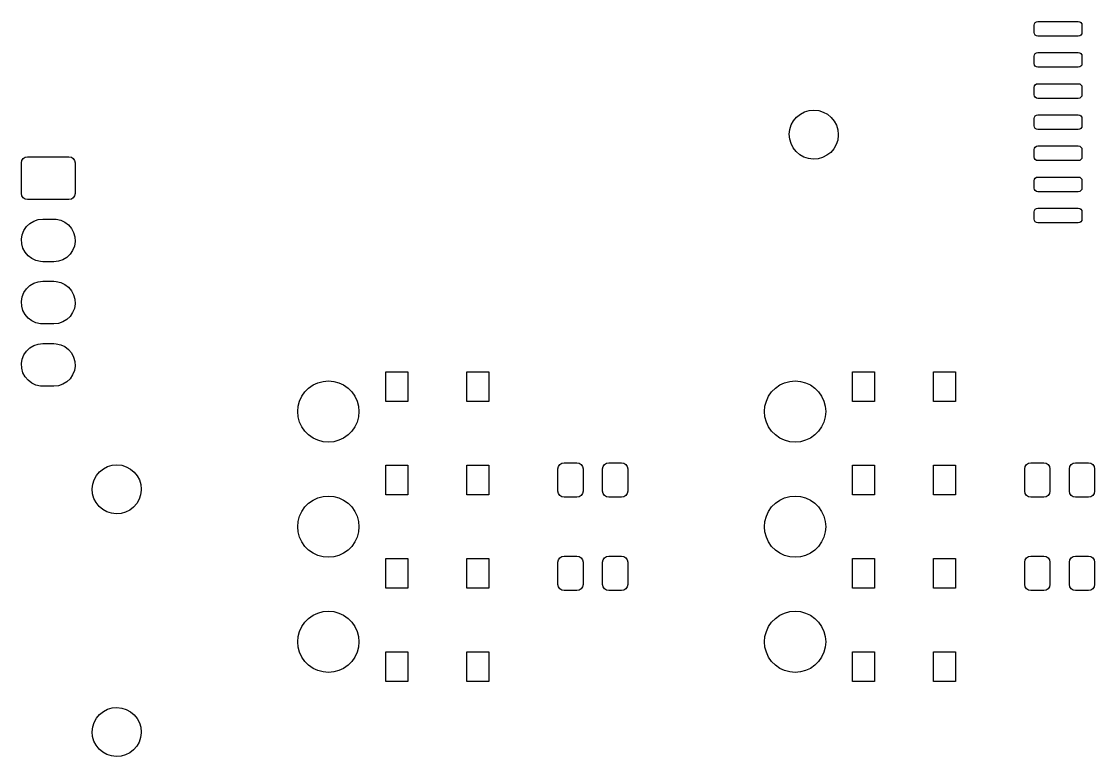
# Model space of a CAD drawing. Extents: x 57 to 241, y -129 to -56.
# Drawn here: x 57.33 to 101.12, y -123.68 to -93.68 of the extents above; entities that cross this region are included whole.
import ezdxf

# ---------------------------------------------------------------- set-up
doc = ezdxf.new("R2010")
doc.units = 0
doc.layers.add('BLACK', color=7, linetype='CONTINUOUS')

msp = doc.modelspace()

# ---------------------------------------------------------------- linework, layer by layer
at = {"layer": 'BLACK', "linetype": 'CONTINUOUS'}
for p, q in [((98.7019, -93.7239), (98.7506, -93.6914)), ((98.7506, -93.6914), (98.808, -93.68)), ((98.808, -93.68), (100.458, -93.68)), ((100.458, -93.68), (100.515, -93.6914)), ((100.515, -93.6914), (100.564, -93.7239)), ((98.658, -93.83), (98.6694, -93.7726)), ((98.658, -94.13), (98.658, -93.83)), ((98.6694, -94.1874), (98.658, -94.13)), ((98.6694, -93.7726), (98.7019, -93.7239)), ((100.564, -93.7239), (100.597, -93.7726)), ((100.597, -93.7726), (100.608, -93.83)), ((100.608, -94.13), (100.597, -94.1874)), ((100.608, -93.83), (100.608, -94.13)), ((98.7019, -94.2361), (98.6694, -94.1874)), ((98.7506, -94.2686), (98.7019, -94.2361)), ((98.808, -94.28), (98.7506, -94.2686)), ((100.458, -94.28), (98.808, -94.28)), ((100.515, -94.2686), (100.458, -94.28)), ((100.564, -94.2361), (100.515, -94.2686)), ((100.597, -94.1874), (100.564, -94.2361)), ((98.6694, -95.0426), (98.7019, -94.9939)), ((98.7019, -94.9939), (98.7506, -94.9614)), ((98.7506, -94.9614), (98.808, -94.95)), ((98.808, -94.95), (100.458, -94.95)), ((100.458, -94.95), (100.515, -94.9614)), ((100.515, -94.9614), (100.564, -94.9939)), ((100.564, -94.9939), (100.597, -95.0426)), ((98.658, -95.1), (98.6694, -95.0426)), ((98.658, -95.4), (98.658, -95.1)), ((98.6694, -95.4574), (98.658, -95.4)), ((98.7019, -95.5061), (98.6694, -95.4574)), ((100.597, -95.4574), (100.564, -95.5061)), ((100.597, -95.0426), (100.608, -95.1)), ((100.608, -95.4), (100.597, -95.4574)), ((100.608, -95.1), (100.608, -95.4)), ((98.7506, -95.5386), (98.7019, -95.5061)), ((98.808, -95.55), (98.7506, -95.5386)), ((100.458, -95.55), (98.808, -95.55)), ((100.515, -95.5386), (100.458, -95.55)), ((100.564, -95.5061), (100.515, -95.5386)), ((98.658, -96.37), (98.6694, -96.3126)), ((98.6694, -96.3126), (98.7019, -96.2639)), ((98.7019, -96.2639), (98.7506, -96.2314)), ((98.7506, -96.2314), (98.808, -96.22)), ((98.808, -96.22), (100.458, -96.22)), ((100.458, -96.22), (100.515, -96.2314)), ((100.515, -96.2314), (100.564, -96.2639)), ((100.564, -96.2639), (100.597, -96.3126)), ((100.597, -96.3126), (100.608, -96.37)), ((98.658, -96.67), (98.658, -96.37)), ((98.6694, -96.7274), (98.658, -96.67)), ((98.7019, -96.7761), (98.6694, -96.7274)), ((98.7506, -96.8086), (98.7019, -96.7761)), ((100.564, -96.7761), (100.515, -96.8086)), ((100.597, -96.7274), (100.564, -96.7761)), ((100.608, -96.67), (100.597, -96.7274)), ((100.608, -96.37), (100.608, -96.67)), ((98.808, -96.82), (98.7506, -96.8086)), ((100.458, -96.82), (98.808, -96.82)), ((100.515, -96.8086), (100.458, -96.82)), ((88.8369, -97.733), (88.9623, -97.5835)), ((88.9623, -97.5835), (89.1144, -97.4612)), ((89.1144, -97.4612), (89.2874, -97.3708)), ((89.2874, -97.3708), (89.4746, -97.3157)), ((89.4746, -97.3157), (89.669, -97.298)), ((89.669, -97.298), (89.8631, -97.3184)), ((89.8631, -97.3184), (90.0495, -97.3761)), ((90.0495, -97.3761), (90.2212, -97.469)), ((90.2212, -97.469), (90.3716, -97.5934)), ((90.3716, -97.5934), (90.4949, -97.7446)), ((98.658, -97.64), (98.6694, -97.5826)), ((98.658, -97.94), (98.658, -97.64)), ((98.6694, -97.5826), (98.7019, -97.5339)), ((98.7019, -97.5339), (98.7506, -97.5014)), ((98.7506, -97.5014), (98.808, -97.49)), ((98.808, -97.49), (100.458, -97.49)), ((100.458, -97.49), (100.515, -97.5014)), ((100.515, -97.5014), (100.564, -97.5339)), ((100.564, -97.5339), (100.597, -97.5826)), ((100.597, -97.5826), (100.608, -97.64)), ((100.608, -97.64), (100.608, -97.94)), ((88.6621, -98.284), (88.6839, -98.0901)), ((88.6839, -98.0901), (88.7429, -97.9041)), ((88.7429, -97.9041), (88.8369, -97.733)), ((90.4949, -97.7446), (90.5865, -97.9169)), ((90.5865, -97.9169), (90.643, -98.1038)), ((98.6694, -97.9974), (98.658, -97.94)), ((98.7019, -98.0461), (98.6694, -97.9974)), ((98.7506, -98.0786), (98.7019, -98.0461)), ((98.808, -98.09), (98.7506, -98.0786)), ((100.458, -98.09), (98.808, -98.09)), ((100.515, -98.0786), (100.458, -98.09)), ((100.564, -98.0461), (100.515, -98.0786)), ((100.597, -97.9974), (100.564, -98.0461)), ((100.608, -97.94), (100.597, -97.9974)), ((88.6784, -98.4785), (88.6621, -98.284)), ((88.7322, -98.6661), (88.6784, -98.4785)), ((90.6371, -98.5195), (90.5755, -98.7047)), ((90.6616, -98.3259), (90.6371, -98.5195)), ((90.643, -98.1038), (90.662, -98.298)), ((90.662, -98.298), (90.6616, -98.3259)), ((88.8214, -98.8397), (88.7322, -98.6661)), ((88.9427, -98.9927), (88.8214, -98.8397)), ((90.4791, -98.8744), (90.3516, -99.0222)), ((90.5755, -98.7047), (90.4791, -98.8744)), ((98.658, -98.91), (98.6694, -98.8526)), ((98.658, -99.21), (98.658, -98.91)), ((98.6694, -98.8526), (98.7019, -98.8039)), ((98.7019, -98.8039), (98.7506, -98.7714)), ((98.7506, -98.7714), (98.808, -98.76)), ((98.808, -98.76), (100.458, -98.76)), ((100.458, -98.76), (100.515, -98.7714)), ((100.515, -98.7714), (100.564, -98.8039)), ((100.564, -98.8039), (100.597, -98.8526)), ((100.597, -98.8526), (100.608, -98.91)), ((100.608, -98.91), (100.608, -99.21)), ((57.325, -99.456), (57.344, -99.3603)), ((57.344, -99.3603), (57.3982, -99.2792)), ((57.3982, -99.2792), (57.4793, -99.225)), ((57.4793, -99.225), (57.575, -99.206)), ((57.575, -99.206), (59.265, -99.206)), ((59.265, -99.206), (59.3607, -99.225)), ((59.3607, -99.225), (59.4418, -99.2792)), ((59.4418, -99.2792), (59.496, -99.3603)), ((59.496, -99.3603), (59.515, -99.456)), ((89.0913, -99.1191), (88.9427, -98.9927)), ((89.2617, -99.2144), (89.0913, -99.1191)), ((89.4473, -99.2747), (89.2617, -99.2144)), ((89.6411, -99.2978), (89.4473, -99.2747)), ((89.8356, -99.2828), (89.6411, -99.2978)), ((90.0236, -99.2303), (89.8356, -99.2828)), ((90.1978, -99.1423), (90.0236, -99.2303)), ((90.3516, -99.0222), (90.1978, -99.1423)), ((98.6694, -99.2674), (98.658, -99.21)), ((98.7019, -99.3161), (98.6694, -99.2674)), ((98.7506, -99.3486), (98.7019, -99.3161)), ((98.808, -99.36), (98.7506, -99.3486)), ((100.458, -99.36), (98.808, -99.36)), ((100.515, -99.3486), (100.458, -99.36)), ((100.564, -99.3161), (100.515, -99.3486)), ((100.597, -99.2674), (100.564, -99.3161)), ((100.608, -99.21), (100.597, -99.2674)), ((57.325, -100.696), (57.325, -99.456)), ((59.515, -99.456), (59.515, -100.696)), ((98.658, -100.18), (98.6694, -100.123)), ((98.658, -100.48), (98.658, -100.18)), ((98.6694, -100.123), (98.7019, -100.074)), ((98.7019, -100.074), (98.7506, -100.041)), ((98.7506, -100.041), (98.808, -100.03)), ((98.808, -100.03), (100.458, -100.03)), ((100.458, -100.03), (100.515, -100.041)), ((100.515, -100.041), (100.564, -100.074)), ((100.564, -100.074), (100.597, -100.123)), ((100.597, -100.123), (100.608, -100.18)), ((100.608, -100.18), (100.608, -100.48)), ((57.344, -100.792), (57.325, -100.696)), ((59.515, -100.696), (59.496, -100.792)), ((98.6694, -100.537), (98.658, -100.48)), ((98.7019, -100.586), (98.6694, -100.537)), ((98.7506, -100.619), (98.7019, -100.586)), ((98.808, -100.63), (98.7506, -100.619)), ((100.458, -100.63), (98.808, -100.63)), ((100.515, -100.619), (100.458, -100.63)), ((100.564, -100.586), (100.515, -100.619)), ((100.597, -100.537), (100.564, -100.586)), ((100.608, -100.48), (100.597, -100.537)), ((57.3982, -100.873), (57.344, -100.792)), ((57.4793, -100.927), (57.3982, -100.873)), ((57.575, -100.946), (57.4793, -100.927)), ((59.265, -100.946), (57.575, -100.946)), ((59.3607, -100.927), (59.265, -100.946)), ((59.4418, -100.873), (59.3607, -100.927)), ((59.496, -100.792), (59.4418, -100.873)), ((98.658, -101.45), (98.6694, -101.393)), ((98.658, -101.75), (98.658, -101.45)), ((98.6694, -101.393), (98.7019, -101.344)), ((98.7019, -101.344), (98.7506, -101.311)), ((98.7506, -101.311), (98.808, -101.3)), ((98.808, -101.3), (100.458, -101.3)), ((100.458, -101.3), (100.515, -101.311)), ((100.515, -101.311), (100.564, -101.344)), ((100.564, -101.344), (100.597, -101.393)), ((100.597, -101.393), (100.608, -101.45)), ((100.608, -101.45), (100.608, -101.75)), ((57.5325, -102.052), (57.669, -101.923)), ((57.669, -101.923), (57.8301, -101.826)), ((57.8301, -101.826), (58.0082, -101.766)), ((58.0082, -101.766), (58.195, -101.746)), ((58.195, -101.746), (58.645, -101.746)), ((58.645, -101.746), (58.742, -101.751)), ((58.742, -101.751), (58.9254, -101.792)), ((58.9254, -101.792), (59.0957, -101.872)), ((59.0957, -101.872), (59.245, -101.986)), ((59.245, -101.986), (59.3663, -102.13)), ((98.6694, -101.807), (98.658, -101.75)), ((98.7019, -101.856), (98.6694, -101.807)), ((98.7506, -101.889), (98.7019, -101.856)), ((98.808, -101.9), (98.7506, -101.889)), ((100.458, -101.9), (98.808, -101.9)), ((100.515, -101.889), (100.458, -101.9)), ((100.564, -101.856), (100.515, -101.889)), ((100.597, -101.807), (100.564, -101.856)), ((100.608, -101.75), (100.597, -101.807)), ((57.3264, -102.567), (57.357, -102.382)), ((57.357, -102.382), (57.4268, -102.208)), ((57.4268, -102.208), (57.5325, -102.052)), ((59.3663, -102.13), (59.4539, -102.296)), ((59.4539, -102.296), (59.5038, -102.477)), ((59.5038, -102.477), (59.5136, -102.665)), ((57.3362, -102.755), (57.3264, -102.567)), ((57.3861, -102.936), (57.3362, -102.755)), ((59.483, -102.85), (59.4132, -103.024)), ((59.5136, -102.665), (59.483, -102.85)), ((57.4737, -103.102), (57.3861, -102.936)), ((57.595, -103.246), (57.4737, -103.102)), ((57.7443, -103.36), (57.595, -103.246)), ((59.171, -103.309), (59.0099, -103.406)), ((59.3075, -103.18), (59.171, -103.309)), ((59.4132, -103.024), (59.3075, -103.18)), ((57.9146, -103.44), (57.7443, -103.36)), ((58.098, -103.481), (57.9146, -103.44)), ((58.195, -103.486), (58.098, -103.481)), ((58.645, -103.486), (58.195, -103.486)), ((58.8318, -103.466), (58.645, -103.486)), ((59.0099, -103.406), (58.8318, -103.466)), ((57.4268, -104.748), (57.5325, -104.592)), ((57.5325, -104.592), (57.669, -104.463)), ((57.669, -104.463), (57.8301, -104.366)), ((57.8301, -104.366), (58.0082, -104.306)), ((58.0082, -104.306), (58.195, -104.286)), ((58.195, -104.286), (58.645, -104.286)), ((58.645, -104.286), (58.742, -104.291)), ((58.742, -104.291), (58.9254, -104.332)), ((58.9254, -104.332), (59.0957, -104.412)), ((59.0957, -104.412), (59.245, -104.526)), ((59.245, -104.526), (59.3663, -104.67)), ((59.3663, -104.67), (59.4539, -104.836)), ((57.3264, -105.107), (57.357, -104.922)), ((57.3362, -105.295), (57.3264, -105.107)), ((57.357, -104.922), (57.4268, -104.748)), ((59.4539, -104.836), (59.5038, -105.017)), ((59.5038, -105.017), (59.5136, -105.205)), ((57.3861, -105.476), (57.3362, -105.295)), ((57.4737, -105.642), (57.3861, -105.476)), ((59.483, -105.39), (59.4132, -105.564)), ((59.5136, -105.205), (59.483, -105.39)), ((57.595, -105.786), (57.4737, -105.642)), ((57.7443, -105.9), (57.595, -105.786)), ((57.9146, -105.98), (57.7443, -105.9)), ((58.098, -106.021), (57.9146, -105.98)), ((59.0099, -105.946), (58.8318, -106.006)), ((59.171, -105.849), (59.0099, -105.946)), ((59.3075, -105.72), (59.171, -105.849)), ((59.4132, -105.564), (59.3075, -105.72)), ((58.195, -106.026), (58.098, -106.021)), ((58.645, -106.026), (58.195, -106.026)), ((58.8318, -106.006), (58.645, -106.026)), ((57.8301, -106.906), (58.0082, -106.846)), ((58.0082, -106.846), (58.195, -106.826)), ((58.195, -106.826), (58.645, -106.826)), ((58.645, -106.826), (58.742, -106.831)), ((58.742, -106.831), (58.9254, -106.872)), ((57.357, -107.462), (57.4268, -107.288)), ((57.4268, -107.288), (57.5325, -107.132)), ((57.5325, -107.132), (57.669, -107.003)), ((57.669, -107.003), (57.8301, -106.906)), ((58.9254, -106.872), (59.0957, -106.952)), ((59.0957, -106.952), (59.245, -107.066)), ((59.245, -107.066), (59.3663, -107.21)), ((59.3663, -107.21), (59.4539, -107.376)), ((57.3264, -107.647), (57.357, -107.462)), ((57.3362, -107.835), (57.3264, -107.647)), ((59.4539, -107.376), (59.5038, -107.557)), ((59.5038, -107.557), (59.5136, -107.745)), ((57.3861, -108.016), (57.3362, -107.835)), ((57.4737, -108.182), (57.3861, -108.016)), ((59.4132, -108.104), (59.3075, -108.26)), ((59.483, -107.93), (59.4132, -108.104)), ((59.5136, -107.745), (59.483, -107.93)), ((72.195, -109.185), (72.195, -107.985)), ((72.195, -107.985), (73.095, -107.985)), ((73.095, -107.985), (73.095, -109.185)), ((75.495, -109.185), (75.495, -107.985)), ((75.495, -107.985), (76.395, -107.985)), ((76.395, -107.985), (76.395, -109.185)), ((91.245, -109.185), (91.245, -107.985)), ((91.245, -107.985), (92.145, -107.985)), ((92.145, -107.985), (92.145, -109.185)), ((94.545, -109.185), (94.545, -107.985)), ((94.545, -107.985), (95.445, -107.985)), ((95.445, -107.985), (95.445, -109.185)), ((57.595, -108.326), (57.4737, -108.182)), ((57.7443, -108.44), (57.595, -108.326)), ((57.9146, -108.52), (57.7443, -108.44)), ((58.098, -108.561), (57.9146, -108.52)), ((58.195, -108.566), (58.098, -108.561)), ((58.645, -108.566), (58.195, -108.566)), ((58.8318, -108.546), (58.645, -108.566)), ((59.0099, -108.486), (58.8318, -108.546)), ((59.171, -108.389), (59.0099, -108.486)), ((59.3075, -108.26), (59.171, -108.389)), ((69.0465, -108.642), (69.225, -108.517)), ((69.225, -108.517), (69.4225, -108.425)), ((69.4225, -108.425), (69.6329, -108.369)), ((69.6329, -108.369), (69.85, -108.35)), ((69.85, -108.35), (70.0671, -108.369)), ((70.0671, -108.369), (70.2775, -108.425)), ((70.2775, -108.425), (70.475, -108.517)), ((70.475, -108.517), (70.6535, -108.642)), ((88.0965, -108.642), (88.275, -108.517)), ((88.275, -108.517), (88.4725, -108.425)), ((88.4725, -108.425), (88.6829, -108.369)), ((88.6829, -108.369), (88.9, -108.35)), ((88.9, -108.35), (89.1171, -108.369)), ((89.1171, -108.369), (89.3275, -108.425)), ((89.3275, -108.425), (89.525, -108.517)), ((89.525, -108.517), (89.7035, -108.642)), ((68.6754, -109.172), (68.7675, -108.975)), ((68.7675, -108.975), (68.8924, -108.797)), ((68.8924, -108.797), (69.0465, -108.642)), ((70.6535, -108.642), (70.8076, -108.797)), ((70.8076, -108.797), (70.9325, -108.975)), ((70.9325, -108.975), (71.0246, -109.172)), ((87.7254, -109.172), (87.8175, -108.975)), ((87.8175, -108.975), (87.9424, -108.797)), ((87.9424, -108.797), (88.0965, -108.642)), ((89.7035, -108.642), (89.8576, -108.797)), ((89.8576, -108.797), (89.9825, -108.975)), ((89.9825, -108.975), (90.0746, -109.172)), ((68.6, -109.6), (68.619, -109.383)), ((68.619, -109.383), (68.6754, -109.172)), ((71.0246, -109.172), (71.081, -109.383)), ((71.081, -109.383), (71.1, -109.6)), ((73.095, -109.185), (72.195, -109.185)), ((76.395, -109.185), (75.495, -109.185)), ((87.65, -109.6), (87.669, -109.383)), ((87.669, -109.383), (87.7254, -109.172)), ((90.0746, -109.172), (90.131, -109.383)), ((90.131, -109.383), (90.15, -109.6)), ((92.145, -109.185), (91.245, -109.185)), ((95.445, -109.185), (94.545, -109.185)), ((68.619, -109.817), (68.6, -109.6)), ((68.6754, -110.028), (68.619, -109.817)), ((71.081, -109.817), (71.0246, -110.028)), ((71.1, -109.6), (71.081, -109.817)), ((87.669, -109.817), (87.65, -109.6)), ((87.7254, -110.028), (87.669, -109.817)), ((90.131, -109.817), (90.0746, -110.028)), ((90.15, -109.6), (90.131, -109.817)), ((68.7675, -110.225), (68.6754, -110.028)), ((68.8924, -110.403), (68.7675, -110.225)), ((70.9325, -110.225), (70.8076, -110.403)), ((71.0246, -110.028), (70.9325, -110.225)), ((87.8175, -110.225), (87.7254, -110.028)), ((87.9424, -110.403), (87.8175, -110.225)), ((89.9825, -110.225), (89.8576, -110.403)), ((90.0746, -110.028), (89.9825, -110.225)), ((69.0465, -110.558), (68.8924, -110.403)), ((69.225, -110.683), (69.0465, -110.558)), ((69.4225, -110.775), (69.225, -110.683)), ((69.6329, -110.831), (69.4225, -110.775)), ((70.2775, -110.775), (70.0671, -110.831)), ((70.475, -110.683), (70.2775, -110.775)), ((70.6535, -110.558), (70.475, -110.683)), ((70.8076, -110.403), (70.6535, -110.558)), ((88.0965, -110.558), (87.9424, -110.403)), ((88.275, -110.683), (88.0965, -110.558)), ((88.4725, -110.775), (88.275, -110.683)), ((88.6829, -110.831), (88.4725, -110.775)), ((89.3275, -110.775), (89.1171, -110.831)), ((89.525, -110.683), (89.3275, -110.775)), ((89.7035, -110.558), (89.525, -110.683)), ((89.8576, -110.403), (89.7035, -110.558)), ((69.85, -110.85), (69.6329, -110.831)), ((70.0671, -110.831), (69.85, -110.85)), ((88.9, -110.85), (88.6829, -110.831)), ((89.1171, -110.831), (88.9, -110.85)), ((60.3889, -112.211), (60.5143, -112.062)), ((60.5143, -112.062), (60.6664, -111.939)), ((60.6664, -111.939), (60.8394, -111.849)), ((60.8394, -111.849), (61.0266, -111.794)), ((61.0266, -111.794), (61.221, -111.776)), ((61.221, -111.776), (61.4151, -111.796)), ((61.4151, -111.796), (61.6015, -111.854)), ((61.6015, -111.854), (61.7732, -111.947)), ((61.7732, -111.947), (61.9236, -112.071)), ((61.9236, -112.071), (62.0469, -112.223)), ((72.195, -112.995), (72.195, -111.795)), ((72.195, -111.795), (73.095, -111.795)), ((73.095, -111.795), (73.095, -112.995)), ((75.495, -112.995), (75.495, -111.795)), ((75.495, -111.795), (76.395, -111.795)), ((76.395, -111.795), (76.395, -112.995)), ((79.22, -111.945), (79.239, -111.849)), ((79.22, -112.845), (79.22, -111.945)), ((79.239, -111.849), (79.2932, -111.768)), ((79.2932, -111.768), (79.3743, -111.714)), ((79.3743, -111.714), (79.47, -111.695)), ((79.47, -111.695), (79.995, -111.695)), ((79.995, -111.695), (80.0907, -111.714)), ((80.0907, -111.714), (80.1718, -111.768)), ((80.1718, -111.768), (80.226, -111.849)), ((80.226, -111.849), (80.245, -111.945)), ((80.245, -111.945), (80.245, -112.845)), ((81.045, -111.945), (81.064, -111.849)), ((81.045, -112.845), (81.045, -111.945)), ((81.064, -111.849), (81.1182, -111.768)), ((81.1182, -111.768), (81.1993, -111.714)), ((81.1993, -111.714), (81.295, -111.695)), ((81.295, -111.695), (81.82, -111.695)), ((81.82, -111.695), (81.9157, -111.714)), ((81.9157, -111.714), (81.9968, -111.768)), ((81.9968, -111.768), (82.051, -111.849)), ((82.051, -111.849), (82.07, -111.945)), ((82.07, -111.945), (82.07, -112.845)), ((91.245, -112.995), (91.245, -111.795)), ((91.245, -111.795), (92.145, -111.795)), ((92.145, -111.795), (92.145, -112.995)), ((94.545, -112.995), (94.545, -111.795)), ((94.545, -111.795), (95.445, -111.795)), ((95.445, -111.795), (95.445, -112.995)), ((98.27, -111.945), (98.289, -111.849)), ((98.27, -112.845), (98.27, -111.945)), ((98.289, -111.849), (98.3432, -111.768)), ((98.3432, -111.768), (98.4243, -111.714)), ((98.4243, -111.714), (98.52, -111.695)), ((98.52, -111.695), (99.045, -111.695)), ((99.045, -111.695), (99.1407, -111.714)), ((99.1407, -111.714), (99.2218, -111.768)), ((99.2218, -111.768), (99.276, -111.849)), ((99.276, -111.849), (99.295, -111.945)), ((99.295, -111.945), (99.295, -112.845)), ((100.095, -111.945), (100.114, -111.849)), ((100.095, -112.845), (100.095, -111.945)), ((100.114, -111.849), (100.168, -111.768)), ((100.168, -111.768), (100.249, -111.714)), ((100.249, -111.714), (100.345, -111.695)), ((100.345, -111.695), (100.87, -111.695)), ((100.87, -111.695), (100.966, -111.714)), ((100.966, -111.714), (101.047, -111.768)), ((101.047, -111.768), (101.101, -111.849)), ((101.101, -111.849), (101.12, -111.945)), ((101.12, -111.945), (101.12, -112.845)), ((60.2359, -112.568), (60.2949, -112.382)), ((60.2949, -112.382), (60.3889, -112.211)), ((62.0469, -112.223), (62.1385, -112.395)), ((62.1385, -112.395), (62.195, -112.582)), ((60.2141, -112.762), (60.2359, -112.568)), ((60.2304, -112.957), (60.2141, -112.762)), ((60.2842, -113.144), (60.2304, -112.957)), ((62.2136, -112.804), (62.1891, -112.998)), ((62.195, -112.582), (62.214, -112.776)), ((62.214, -112.776), (62.2136, -112.804)), ((79.239, -112.941), (79.22, -112.845)), ((79.2932, -113.022), (79.239, -112.941)), ((80.226, -112.941), (80.1718, -113.022)), ((80.245, -112.845), (80.226, -112.941)), ((81.064, -112.941), (81.045, -112.845)), ((81.1182, -113.022), (81.064, -112.941)), ((82.051, -112.941), (81.9968, -113.022)), ((82.07, -112.845), (82.051, -112.941)), ((98.289, -112.941), (98.27, -112.845)), ((98.3432, -113.022), (98.289, -112.941)), ((99.276, -112.941), (99.2218, -113.022)), ((99.295, -112.845), (99.276, -112.941)), ((100.114, -112.941), (100.095, -112.845)), ((100.168, -113.022), (100.114, -112.941)), ((101.101, -112.941), (101.047, -113.022)), ((101.12, -112.845), (101.101, -112.941)), ((60.3734, -113.318), (60.2842, -113.144)), ((60.4947, -113.471), (60.3734, -113.318)), ((62.0311, -113.352), (61.9036, -113.5)), ((62.1275, -113.183), (62.0311, -113.352)), ((62.1891, -112.998), (62.1275, -113.183)), ((68.8924, -113.497), (69.0465, -113.342)), ((69.0465, -113.342), (69.225, -113.217)), ((69.225, -113.217), (69.4225, -113.125)), ((69.4225, -113.125), (69.6329, -113.069)), ((69.6329, -113.069), (69.85, -113.05)), ((69.85, -113.05), (70.0671, -113.069)), ((70.0671, -113.069), (70.2775, -113.125)), ((70.2775, -113.125), (70.475, -113.217)), ((70.475, -113.217), (70.6535, -113.342)), ((70.6535, -113.342), (70.8076, -113.497)), ((73.095, -112.995), (72.195, -112.995)), ((76.395, -112.995), (75.495, -112.995)), ((79.3743, -113.076), (79.2932, -113.022)), ((79.47, -113.095), (79.3743, -113.076)), ((79.995, -113.095), (79.47, -113.095)), ((80.0907, -113.076), (79.995, -113.095)), ((80.1718, -113.022), (80.0907, -113.076)), ((81.1993, -113.076), (81.1182, -113.022)), ((81.295, -113.095), (81.1993, -113.076)), ((81.82, -113.095), (81.295, -113.095)), ((81.9157, -113.076), (81.82, -113.095)), ((81.9968, -113.022), (81.9157, -113.076)), ((87.9424, -113.497), (88.0965, -113.342)), ((88.0965, -113.342), (88.275, -113.217)), ((88.275, -113.217), (88.4725, -113.125)), ((88.4725, -113.125), (88.6829, -113.069)), ((88.6829, -113.069), (88.9, -113.05)), ((88.9, -113.05), (89.1171, -113.069)), ((89.1171, -113.069), (89.3275, -113.125)), ((89.3275, -113.125), (89.525, -113.217)), ((89.525, -113.217), (89.7035, -113.342)), ((89.7035, -113.342), (89.8576, -113.497)), ((92.145, -112.995), (91.245, -112.995)), ((95.445, -112.995), (94.545, -112.995)), ((98.4243, -113.076), (98.3432, -113.022)), ((98.52, -113.095), (98.4243, -113.076)), ((99.045, -113.095), (98.52, -113.095)), ((99.1407, -113.076), (99.045, -113.095)), ((99.2218, -113.022), (99.1407, -113.076)), ((100.249, -113.076), (100.168, -113.022)), ((100.345, -113.095), (100.249, -113.076)), ((100.87, -113.095), (100.345, -113.095)), ((100.966, -113.076), (100.87, -113.095)), ((101.047, -113.022), (100.966, -113.076)), ((60.6433, -113.597), (60.4947, -113.471)), ((60.8137, -113.692), (60.6433, -113.597)), ((60.9993, -113.753), (60.8137, -113.692)), ((61.1931, -113.776), (60.9993, -113.753)), ((61.3876, -113.761), (61.1931, -113.776)), ((61.5756, -113.708), (61.3876, -113.761)), ((61.7498, -113.62), (61.5756, -113.708)), ((61.9036, -113.5), (61.7498, -113.62)), ((68.6754, -113.872), (68.7675, -113.675)), ((68.7675, -113.675), (68.8924, -113.497)), ((70.8076, -113.497), (70.9325, -113.675)), ((70.9325, -113.675), (71.0246, -113.872)), ((87.7254, -113.872), (87.8175, -113.675)), ((87.8175, -113.675), (87.9424, -113.497)), ((89.8576, -113.497), (89.9825, -113.675)), ((89.9825, -113.675), (90.0746, -113.872)), ((68.6, -114.3), (68.619, -114.083)), ((68.619, -114.517), (68.6, -114.3)), ((68.619, -114.083), (68.6754, -113.872)), ((71.0246, -113.872), (71.081, -114.083)), ((71.081, -114.083), (71.1, -114.3)), ((71.1, -114.3), (71.081, -114.517)), ((87.65, -114.3), (87.669, -114.083)), ((87.669, -114.517), (87.65, -114.3)), ((87.669, -114.083), (87.7254, -113.872)), ((90.0746, -113.872), (90.131, -114.083)), ((90.131, -114.083), (90.15, -114.3)), ((90.15, -114.3), (90.131, -114.517)), ((68.6754, -114.728), (68.619, -114.517)), ((68.7675, -114.925), (68.6754, -114.728)), ((71.0246, -114.728), (70.9325, -114.925)), ((71.081, -114.517), (71.0246, -114.728)), ((87.7254, -114.728), (87.669, -114.517)), ((87.8175, -114.925), (87.7254, -114.728)), ((90.0746, -114.728), (89.9825, -114.925)), ((90.131, -114.517), (90.0746, -114.728)), ((68.8924, -115.103), (68.7675, -114.925)), ((69.0465, -115.258), (68.8924, -115.103)), ((70.8076, -115.103), (70.6535, -115.258)), ((70.9325, -114.925), (70.8076, -115.103)), ((87.9424, -115.103), (87.8175, -114.925)), ((88.0965, -115.258), (87.9424, -115.103)), ((89.8576, -115.103), (89.7035, -115.258)), ((89.9825, -114.925), (89.8576, -115.103)), ((69.225, -115.383), (69.0465, -115.258)), ((69.4225, -115.475), (69.225, -115.383)), ((69.6329, -115.531), (69.4225, -115.475)), ((69.85, -115.55), (69.6329, -115.531)), ((70.0671, -115.531), (69.85, -115.55)), ((70.2775, -115.475), (70.0671, -115.531)), ((70.475, -115.383), (70.2775, -115.475)), ((70.6535, -115.258), (70.475, -115.383)), ((72.195, -116.805), (72.195, -115.605)), ((72.195, -115.605), (73.095, -115.605)), ((73.095, -115.605), (73.095, -116.805)), ((75.495, -116.805), (75.495, -115.605)), ((75.495, -115.605), (76.395, -115.605)), ((76.395, -115.605), (76.395, -116.805)), ((79.239, -115.659), (79.2932, -115.578)), ((79.2932, -115.578), (79.3743, -115.524)), ((79.3743, -115.524), (79.47, -115.505)), ((79.47, -115.505), (79.995, -115.505)), ((79.995, -115.505), (80.0907, -115.524)), ((80.0907, -115.524), (80.1718, -115.578)), ((80.1718, -115.578), (80.226, -115.659)), ((81.064, -115.659), (81.1182, -115.578)), ((81.1182, -115.578), (81.1993, -115.524)), ((81.1993, -115.524), (81.295, -115.505)), ((81.295, -115.505), (81.82, -115.505)), ((81.82, -115.505), (81.9157, -115.524)), ((81.9157, -115.524), (81.9968, -115.578)), ((81.9968, -115.578), (82.051, -115.659)), ((88.275, -115.383), (88.0965, -115.258)), ((88.4725, -115.475), (88.275, -115.383)), ((88.6829, -115.531), (88.4725, -115.475)), ((88.9, -115.55), (88.6829, -115.531)), ((89.1171, -115.531), (88.9, -115.55)), ((89.3275, -115.475), (89.1171, -115.531)), ((89.525, -115.383), (89.3275, -115.475)), ((89.7035, -115.258), (89.525, -115.383)), ((91.245, -116.805), (91.245, -115.605)), ((91.245, -115.605), (92.145, -115.605)), ((92.145, -115.605), (92.145, -116.805)), ((94.545, -116.805), (94.545, -115.605)), ((94.545, -115.605), (95.445, -115.605)), ((95.445, -115.605), (95.445, -116.805)), ((98.289, -115.659), (98.3432, -115.578)), ((98.3432, -115.578), (98.4243, -115.524)), ((98.4243, -115.524), (98.52, -115.505)), ((98.52, -115.505), (99.045, -115.505)), ((99.045, -115.505), (99.1407, -115.524)), ((99.1407, -115.524), (99.2218, -115.578)), ((99.2218, -115.578), (99.276, -115.659)), ((100.114, -115.659), (100.168, -115.578)), ((100.168, -115.578), (100.249, -115.524)), ((100.249, -115.524), (100.345, -115.505)), ((100.345, -115.505), (100.87, -115.505)), ((100.87, -115.505), (100.966, -115.524)), ((100.966, -115.524), (101.047, -115.578)), ((101.047, -115.578), (101.101, -115.659)), ((79.22, -115.755), (79.239, -115.659)), ((79.22, -116.655), (79.22, -115.755)), ((80.226, -115.659), (80.245, -115.755)), ((80.245, -115.755), (80.245, -116.655)), ((81.045, -115.755), (81.064, -115.659)), ((81.045, -116.655), (81.045, -115.755)), ((82.051, -115.659), (82.07, -115.755)), ((82.07, -115.755), (82.07, -116.655)), ((98.27, -115.755), (98.289, -115.659)), ((98.27, -116.655), (98.27, -115.755)), ((99.276, -115.659), (99.295, -115.755)), ((99.295, -115.755), (99.295, -116.655)), ((100.095, -115.755), (100.114, -115.659)), ((100.095, -116.655), (100.095, -115.755)), ((101.101, -115.659), (101.12, -115.755)), ((101.12, -115.755), (101.12, -116.655)), ((73.095, -116.805), (72.195, -116.805)), ((76.395, -116.805), (75.495, -116.805)), ((79.239, -116.751), (79.22, -116.655)), ((79.2932, -116.832), (79.239, -116.751)), ((79.3743, -116.886), (79.2932, -116.832)), ((79.47, -116.905), (79.3743, -116.886)), ((79.995, -116.905), (79.47, -116.905)), ((80.0907, -116.886), (79.995, -116.905)), ((80.1718, -116.832), (80.0907, -116.886)), ((80.226, -116.751), (80.1718, -116.832)), ((80.245, -116.655), (80.226, -116.751)), ((81.064, -116.751), (81.045, -116.655)), ((81.1182, -116.832), (81.064, -116.751)), ((81.1993, -116.886), (81.1182, -116.832)), ((81.295, -116.905), (81.1993, -116.886)), ((81.82, -116.905), (81.295, -116.905)), ((81.9157, -116.886), (81.82, -116.905)), ((81.9968, -116.832), (81.9157, -116.886)), ((82.051, -116.751), (81.9968, -116.832)), ((82.07, -116.655), (82.051, -116.751)), ((92.145, -116.805), (91.245, -116.805)), ((95.445, -116.805), (94.545, -116.805)), ((98.289, -116.751), (98.27, -116.655)), ((98.3432, -116.832), (98.289, -116.751)), ((98.4243, -116.886), (98.3432, -116.832)), ((98.52, -116.905), (98.4243, -116.886)), ((99.045, -116.905), (98.52, -116.905)), ((99.1407, -116.886), (99.045, -116.905)), ((99.2218, -116.832), (99.1407, -116.886)), ((99.276, -116.751), (99.2218, -116.832)), ((99.295, -116.655), (99.276, -116.751)), ((100.114, -116.751), (100.095, -116.655)), ((100.168, -116.832), (100.114, -116.751)), ((100.249, -116.886), (100.168, -116.832)), ((100.345, -116.905), (100.249, -116.886)), ((100.87, -116.905), (100.345, -116.905)), ((100.966, -116.886), (100.87, -116.905)), ((101.047, -116.832), (100.966, -116.886)), ((101.101, -116.751), (101.047, -116.832)), ((101.12, -116.655), (101.101, -116.751)), ((69.4225, -117.825), (69.6329, -117.769)), ((69.6329, -117.769), (69.85, -117.75)), ((69.85, -117.75), (70.0671, -117.769)), ((70.0671, -117.769), (70.2775, -117.825)), ((88.4725, -117.825), (88.6829, -117.769)), ((88.6829, -117.769), (88.9, -117.75)), ((88.9, -117.75), (89.1171, -117.769)), ((89.1171, -117.769), (89.3275, -117.825)), ((68.7675, -118.375), (68.8924, -118.197)), ((68.8924, -118.197), (69.0465, -118.042)), ((69.0465, -118.042), (69.225, -117.917)), ((69.225, -117.917), (69.4225, -117.825)), ((70.2775, -117.825), (70.475, -117.917)), ((70.475, -117.917), (70.6535, -118.042)), ((70.6535, -118.042), (70.8076, -118.197)), ((70.8076, -118.197), (70.9325, -118.375)), ((87.8175, -118.375), (87.9424, -118.197)), ((87.9424, -118.197), (88.0965, -118.042)), ((88.0965, -118.042), (88.275, -117.917)), ((88.275, -117.917), (88.4725, -117.825)), ((89.3275, -117.825), (89.525, -117.917)), ((89.525, -117.917), (89.7035, -118.042)), ((89.7035, -118.042), (89.8576, -118.197)), ((89.8576, -118.197), (89.9825, -118.375)), ((68.619, -118.783), (68.6754, -118.572)), ((68.6754, -118.572), (68.7675, -118.375)), ((70.9325, -118.375), (71.0246, -118.572)), ((71.0246, -118.572), (71.081, -118.783)), ((87.669, -118.783), (87.7254, -118.572)), ((87.7254, -118.572), (87.8175, -118.375)), ((89.9825, -118.375), (90.0746, -118.572)), ((90.0746, -118.572), (90.131, -118.783)), ((68.6, -119), (68.619, -118.783)), ((68.619, -119.217), (68.6, -119)), ((71.081, -118.783), (71.1, -119)), ((71.1, -119), (71.081, -119.217)), ((87.65, -119), (87.669, -118.783)), ((87.669, -119.217), (87.65, -119)), ((90.131, -118.783), (90.15, -119)), ((90.15, -119), (90.131, -119.217)), ((68.6754, -119.428), (68.619, -119.217)), ((68.7675, -119.625), (68.6754, -119.428)), ((71.0246, -119.428), (70.9325, -119.625)), ((71.081, -119.217), (71.0246, -119.428)), ((72.195, -120.615), (72.195, -119.415)), ((72.195, -119.415), (73.095, -119.415)), ((73.095, -119.415), (73.095, -120.615)), ((75.495, -120.615), (75.495, -119.415)), ((75.495, -119.415), (76.395, -119.415)), ((76.395, -119.415), (76.395, -120.615)), ((87.7254, -119.428), (87.669, -119.217)), ((87.8175, -119.625), (87.7254, -119.428)), ((90.0746, -119.428), (89.9825, -119.625)), ((90.131, -119.217), (90.0746, -119.428)), ((91.245, -120.615), (91.245, -119.415)), ((91.245, -119.415), (92.145, -119.415)), ((92.145, -119.415), (92.145, -120.615)), ((94.545, -120.615), (94.545, -119.415)), ((94.545, -119.415), (95.445, -119.415)), ((95.445, -119.415), (95.445, -120.615)), ((68.8924, -119.803), (68.7675, -119.625)), ((69.0465, -119.958), (68.8924, -119.803)), ((69.225, -120.083), (69.0465, -119.958)), ((70.6535, -119.958), (70.475, -120.083)), ((70.8076, -119.803), (70.6535, -119.958)), ((70.9325, -119.625), (70.8076, -119.803)), ((87.9424, -119.803), (87.8175, -119.625)), ((88.0965, -119.958), (87.9424, -119.803)), ((88.275, -120.083), (88.0965, -119.958)), ((89.7035, -119.958), (89.525, -120.083)), ((89.8576, -119.803), (89.7035, -119.958)), ((89.9825, -119.625), (89.8576, -119.803)), ((69.4225, -120.175), (69.225, -120.083)), ((69.6329, -120.231), (69.4225, -120.175)), ((69.85, -120.25), (69.6329, -120.231)), ((70.0671, -120.231), (69.85, -120.25)), ((70.2775, -120.175), (70.0671, -120.231)), ((70.475, -120.083), (70.2775, -120.175)), ((88.4725, -120.175), (88.275, -120.083)), ((88.6829, -120.231), (88.4725, -120.175)), ((88.9, -120.25), (88.6829, -120.231)), ((89.1171, -120.231), (88.9, -120.25)), ((89.3275, -120.175), (89.1171, -120.231)), ((89.525, -120.083), (89.3275, -120.175)), ((73.095, -120.615), (72.195, -120.615)), ((76.395, -120.615), (75.495, -120.615)), ((92.145, -120.615), (91.245, -120.615)), ((95.445, -120.615), (94.545, -120.615)), ((60.8394, -121.755), (61.0266, -121.7)), ((61.0266, -121.7), (61.221, -121.682)), ((61.221, -121.682), (61.4151, -121.702)), ((61.4151, -121.702), (61.6015, -121.76)), ((60.2949, -122.288), (60.3889, -122.117)), ((60.3889, -122.117), (60.5143, -121.968)), ((60.5143, -121.968), (60.6664, -121.845)), ((60.6664, -121.845), (60.8394, -121.755)), ((61.6015, -121.76), (61.7732, -121.853)), ((61.7732, -121.853), (61.9236, -121.977)), ((61.9236, -121.977), (62.0469, -122.129)), ((62.0469, -122.129), (62.1385, -122.301)), ((60.2141, -122.668), (60.2359, -122.474)), ((60.2359, -122.474), (60.2949, -122.288)), ((62.1385, -122.301), (62.195, -122.488)), ((62.195, -122.488), (62.214, -122.682)), ((60.2304, -122.863), (60.2141, -122.668)), ((60.2842, -123.05), (60.2304, -122.863)), ((60.3734, -123.224), (60.2842, -123.05)), ((62.1891, -122.904), (62.1275, -123.089)), ((62.2136, -122.71), (62.1891, -122.904)), ((62.214, -122.682), (62.2136, -122.71)), ((60.4947, -123.377), (60.3734, -123.224)), ((60.6433, -123.503), (60.4947, -123.377)), ((61.9036, -123.406), (61.7498, -123.526)), ((62.0311, -123.258), (61.9036, -123.406)), ((62.1275, -123.089), (62.0311, -123.258)), ((60.8137, -123.598), (60.6433, -123.503)), ((60.9993, -123.659), (60.8137, -123.598)), ((61.1931, -123.682), (60.9993, -123.659)), ((61.3876, -123.667), (61.1931, -123.682)), ((61.5756, -123.614), (61.3876, -123.667)), ((61.7498, -123.526), (61.5756, -123.614))]:
    msp.add_line(p, q, dxfattribs=at)

doc.saveas('drawing.dxf')
